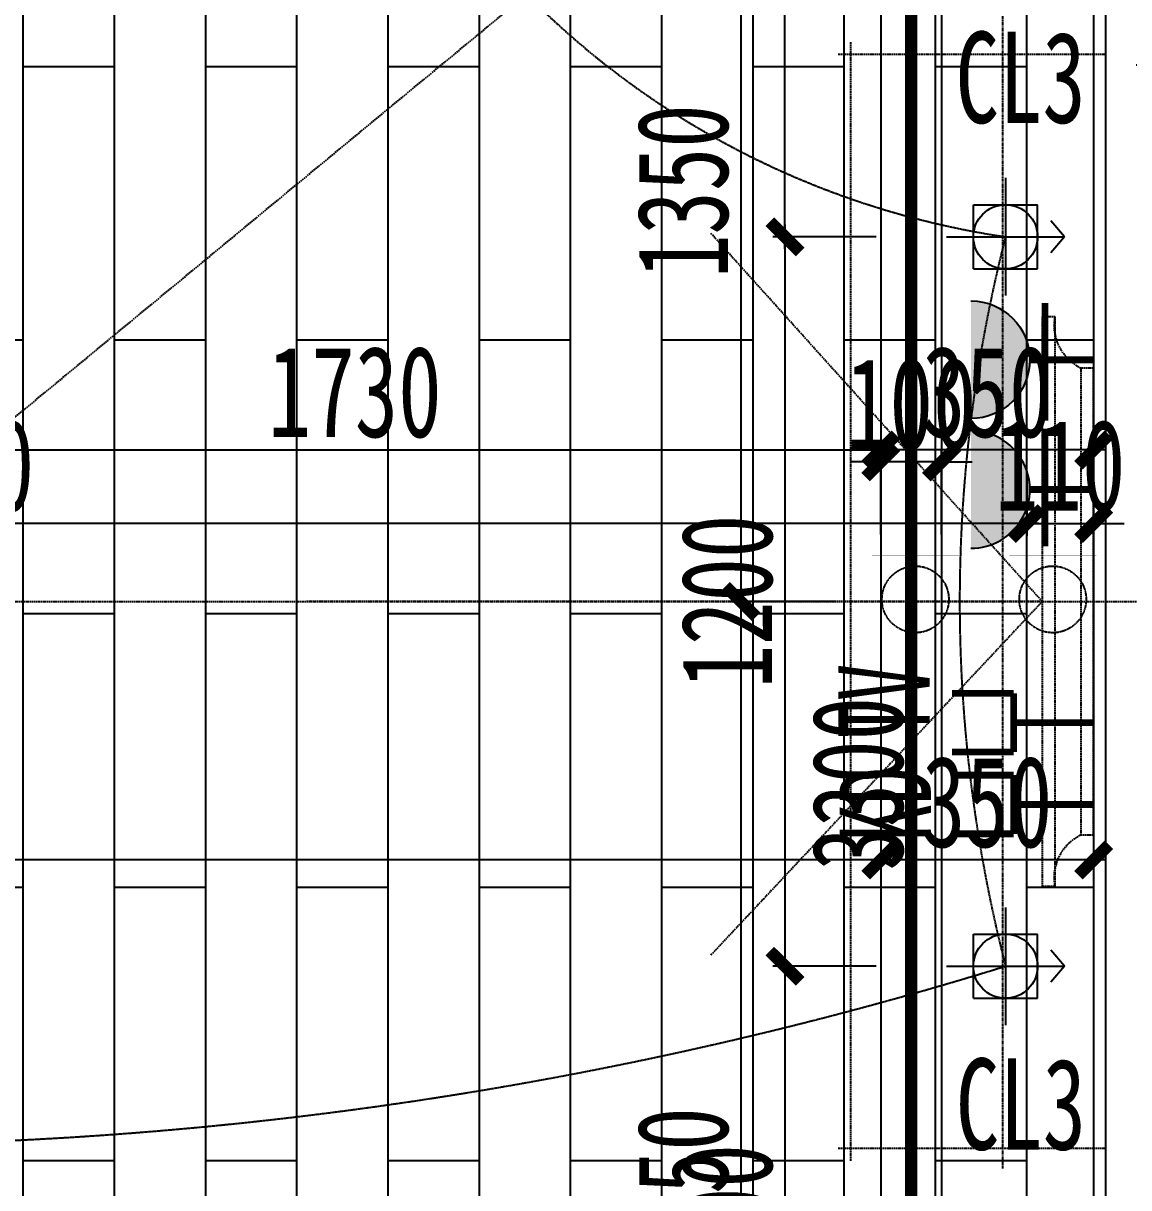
# Model space of a CAD drawing. Extents: x -255202 to 66368, y -6372500 to 603.
# Drawn here: x 60965 to 62783, y -3264102 to -3262186 of the extents above; entities that cross this region are included whole.
import ezdxf
from ezdxf.enums import TextEntityAlignment as Align

# ---------------------------------------------------------------- set-up
doc = ezdxf.new("R2010")
doc.units = 0
doc.header["$LTSCALE"] = 10
doc.header["$MEASUREMENT"] = 0
for name, pattern in [('$0$DASH', [0.35, 0.25, -0.1]), ('__DASH', [0.35, 0.25, -0.1]), ('_DASH', [0.6, 0.4, -0.2]), ('DASH', [0.35, 0.25, -0.1]), ('DOTE', [2.42, 2, -0.2, 0.02, -0.2]), ('HIDDEN', [0.375, 0.25, -0.125]), ('PHANTOM2', [31.75, 15.875, -3.175, 3.175, -3.175, 3.175, -3.175])]:
    doc.linetypes.add(name, pattern=pattern)
for name, color, linetype in [('A-WALL（砌体墙）', 7, 'Continuous'), ('A-墙体完成面', 15, 'Continuous'), ('D-地面材料', 250, 'Continuous'), ('DIM-地面材质放线', 149, 'Continuous'), ('DIM-插座定位', 146, 'Continuous'), ('DIM-灯具定位', 149, 'Continuous'), ('DIM_LEAD', 3, 'Continuous'), ('E-开关示意', 34, 'Continuous'), ('E-插座示意', 34, 'Continuous'), ('J-平面活动家具', 33, 'HIDDEN'), ('T-天花造型', 45, 'Continuous'), ('T-灯具、灯带', 13, 'Continuous'), ('墙体定位图', 7, 'Continuous'), ('天花布置图', 7, 'Continuous')]:
    doc.layers.add(name, color=color, linetype=linetype)
doc.styles.add('宋体', font='', dxfattribs={"width": 0.8})
doc.styles.add('样式222', font='', dxfattribs={"width": 0.7})
doc.styles.add('细黑体', font='', dxfattribs={"width": 0.7})
doc.styles.get('宋体').set_extended_font_data('STXihei')
doc.styles.get('样式222').set_extended_font_data('STXihei')
doc.styles.get('细黑体').set_extended_font_data('STXihei')
doc.dimstyles.new('DK-50', dxfattribs={"dimscale": 50, "dimtxt": 3, "dimasz": 1, "dimexe": 0.4, "dimexo": 0.4, "dimgap": 0.4, "dimtad": 1, "dimtoh": 1, "dimdec": 0, "dimrnd": 5, "dimdsep": 46, "dimtxsty": '样式222', "dimblk": 'ARCHTICK', "dimcen": 3, "dimdle": 0.4, "dimclrd": 149, "dimclre": 149, "dimclrt": 149, "dimadec": 0, "dimazin": 0, "dimtfac": 1, "dimtdec": 0, "dimtix": 1, "dimtmove": 2, "dimatfit": 3, "dimldrblk": 'ARCHTICK', "dimfxl": 3, "dimfxlon": 1, "dimtvp": 1, "dimtolj": 1, "dimtzin": 0, "dimarcsym": 0})

# ---------------------------------------------------------------- blocks, each defined once
blk = doc.blocks.new('_ArchTick')
at = {"color": 0, "linetype": 'ByBlock', "const_width": 0.4}
blk.add_lwpolyline([(-0.5, -0.5), (0.5, 0.5)], dxfattribs=at)
blk = doc.blocks.new('*D119')
at = {"layer": 'Defpoints', "color": 0, "transparency": 16777216}
for p in [(62745.1, -3261787), (62145, -3263137.2), (62745.1, -3263137.2)]:
    blk.add_point(p, dxfattribs=at)
at = {"layer": 'DIM-插座定位', "color": 149, "lineweight": -2, "transparency": 16777216}
for p, q in [((62145, -3261767), (62145, -3263157.2)), ((62295, -3261787), (62125, -3261787)), ((62295, -3263137.2), (62125, -3263137.2))]:
    blk.add_line(p, q, dxfattribs=at)
at = {"layer": 'DIM-插座定位', "color": 149, "lineweight": -2, "transparency": 16777216, "xscale": 50, "yscale": 50, "zscale": 50}
for p, rotation in [((62145, -3261787), 90), ((62145, -3263137.2), 270)]:
    blk.add_blockref('_ArchTick', p, dxfattribs=dict(at, rotation=rotation))
at = {"layer": 'DIM-插座定位', "color": 149, "transparency": 16777216, "insert": (62050, -3262462.1), "char_height": 150, "attachment_point": 5, "rotation": 90, "style": '样式222'}
blk.add_mtext('\\A1;1350', dxfattribs=at)
blk = doc.blocks.new('*D120')
at = {"layer": 'Defpoints', "color": 0, "transparency": 16777216}
for p in [(62745.1, -3263137.2), (62145, -3265087), (62745.1, -3265087)]:
    blk.add_point(p, dxfattribs=at)
at = {"layer": 'DIM-插座定位', "color": 149, "lineweight": -2, "transparency": 16777216}
for p, q in [((62145, -3263117.2), (62145, -3265107)), ((62295, -3263137.2), (62125, -3263137.2)), ((62295, -3265087), (62125, -3265087))]:
    blk.add_line(p, q, dxfattribs=at)
at = {"layer": 'DIM-插座定位', "color": 149, "lineweight": -2, "transparency": 16777216, "xscale": 50, "yscale": 50, "zscale": 50}
for p, rotation in [((62145, -3263137.2), 90), ((62145, -3265087), 270)]:
    blk.add_blockref('_ArchTick', p, dxfattribs=dict(at, rotation=rotation))
at = {"layer": 'DIM-插座定位', "color": 149, "transparency": 16777216, "insert": (62050, -3264112.1), "char_height": 150, "attachment_point": 5, "rotation": 90, "style": '样式222'}
blk.add_mtext('\\A1;1950', dxfattribs=at)
blk = doc.blocks.new('A$C4A53062E')
at = {"layer": 'T-灯具、灯带', "color": 8, "ltscale": 0.005}
for p, q in [((96.8, 193.6), (96.8, 0)), ((193.6, 96.8), (171.6, 123.2)), ((0, 96.8), (193.6, 96.8)), ((193.6, 96.8), (171.6, 70.4))]:
    blk.add_line(p, q, dxfattribs=at)
at = {"layer": 'T-灯具、灯带', "color": 13, "linetype": 'ByBlock'}
for p, q in [((44, 149.6), (149.6, 149.6)), ((44, 44), (44, 149.6)), ((149.6, 44), (149.6, 149.6)), ((44, 44), (149.6, 44))]:
    blk.add_line(p, q, dxfattribs=at)
at = {"layer": 'T-灯具、灯带', "color": 13}
blk.add_circle((96.8, 96.8), 52.8, dxfattribs=at)
blk = doc.blocks.new('*D206')
at = {"layer": 'Defpoints', "color": 0, "linetype": 'ByBlock', "transparency": 16777216}
for p in [(62375.1, -3262736.3), (62375.1, -3262887.9), (60645.1, -3263215.9)]:
    blk.add_point(p, dxfattribs=at)
at = {"layer": 'DIM-灯具定位', "color": 149, "linetype": 'ByBlock', "lineweight": -2, "transparency": 16777216}
for p, q in [((62375.1, -3262756.3), (62375.1, -3262907.9)), ((60645.1, -3263037.9), (60645.1, -3262867.9)), ((60625.1, -3262887.9), (62395.1, -3262887.9))]:
    blk.add_line(p, q, dxfattribs=at)
at = {"layer": 'DIM-灯具定位', "color": 149, "linetype": 'ByBlock', "lineweight": -2, "transparency": 16777216, "xscale": 50, "yscale": 50, "zscale": 50, "rotation": 180}
blk.add_blockref('_ArchTick', (60645.1, -3262887.9), dxfattribs=at)
at = {"layer": 'DIM-灯具定位', "color": 149, "linetype": 'ByBlock', "lineweight": -2, "transparency": 16777216, "xscale": 50, "yscale": 50, "zscale": 50}
blk.add_blockref('_ArchTick', (62375.1, -3262887.9), dxfattribs=at)
at = {"layer": 'DIM-灯具定位', "color": 149, "linetype": 'ByBlock', "transparency": 16777216, "insert": (61510.1, -3262792.9), "char_height": 150, "attachment_point": 5, "style": '样式222'}
blk.add_mtext('\\A1;1730', dxfattribs=at)
blk = doc.blocks.new('*D208')
at = {"layer": 'Defpoints', "color": 0, "linetype": 'ByBlock', "transparency": 16777216}
for p in [(62452.1, -3262537.2), (62217.5, -3263737.2), (62452.1, -3263737.2)]:
    blk.add_point(p, dxfattribs=at)
at = {"layer": 'DIM-灯具定位', "color": 149, "linetype": 'ByBlock', "lineweight": -2, "transparency": 16777216}
for p, q in [((62217.5, -3262517.2), (62217.5, -3263757.2)), ((62367.5, -3262537.2), (62197.5, -3262537.2)), ((62367.5, -3263737.2), (62197.5, -3263737.2))]:
    blk.add_line(p, q, dxfattribs=at)
at = {"layer": 'DIM-灯具定位', "color": 149, "linetype": 'ByBlock', "lineweight": -2, "transparency": 16777216, "xscale": 50, "yscale": 50, "zscale": 50}
for p, rotation in [((62217.5, -3262537.2), 90), ((62217.5, -3263737.2), 270)]:
    blk.add_blockref('_ArchTick', p, dxfattribs=dict(at, rotation=rotation))
at = {"layer": 'DIM-灯具定位', "color": 149, "linetype": 'ByBlock', "transparency": 16777216, "insert": (62122.5, -3263137.2), "char_height": 150, "attachment_point": 5, "rotation": 90, "style": '样式222'}
blk.add_mtext('\\A1;1200', dxfattribs=at)
blk = doc.blocks.new('*D209')
at = {"layer": 'Defpoints', "color": 0, "linetype": 'ByBlock', "transparency": 16777216}
for p in [(62452.1, -3263737.2), (62217.5, -3264537), (62395.5, -3264537)]:
    blk.add_point(p, dxfattribs=at)
at = {"layer": 'DIM-灯具定位', "color": 149, "linetype": 'ByBlock', "lineweight": -2, "transparency": 16777216}
for p, q in [((62217.5, -3263717.2), (62217.5, -3264557)), ((62367.5, -3263737.2), (62197.5, -3263737.2)), ((62367.5, -3264537), (62197.5, -3264537))]:
    blk.add_line(p, q, dxfattribs=at)
at = {"layer": 'DIM-灯具定位', "color": 149, "linetype": 'ByBlock', "lineweight": -2, "transparency": 16777216, "xscale": 50, "yscale": 50, "zscale": 50}
for p, rotation in [((62217.5, -3263737.2), 90), ((62217.5, -3264537), 270)]:
    blk.add_blockref('_ArchTick', p, dxfattribs=dict(at, rotation=rotation))
at = {"layer": 'DIM-灯具定位', "color": 149, "linetype": 'ByBlock', "transparency": 16777216, "insert": (62122.5, -3264137.1), "char_height": 150, "attachment_point": 5, "rotation": 90, "style": '样式222'}
blk.add_mtext('\\A1;800', dxfattribs=at)
blk = doc.blocks.new('*D210')
at = {"layer": 'Defpoints', "color": 0, "linetype": 'ByBlock', "transparency": 16777216}
for p in [(62217.5, -3261657.2), (62444.2, -3261657.2), (62452.1, -3262537.2)]:
    blk.add_point(p, dxfattribs=at)
at = {"layer": 'DIM-灯具定位', "color": 149, "linetype": 'ByBlock', "lineweight": -2, "transparency": 16777216}
for p, q in [((62217.5, -3262557.2), (62217.5, -3261637.2)), ((62367.5, -3261657.2), (62197.5, -3261657.2)), ((62367.5, -3262537.2), (62197.5, -3262537.2))]:
    blk.add_line(p, q, dxfattribs=at)
at = {"layer": 'DIM-灯具定位', "color": 149, "linetype": 'ByBlock', "lineweight": -2, "transparency": 16777216, "xscale": 50, "yscale": 50, "zscale": 50}
for p, rotation in [((62217.5, -3261657.2), 90), ((62217.5, -3262537.2), 270)]:
    blk.add_blockref('_ArchTick', p, dxfattribs=dict(at, rotation=rotation))
at = {"layer": 'DIM-灯具定位', "color": 149, "linetype": 'ByBlock', "transparency": 16777216, "insert": (62111.7, -3262062.1), "char_height": 150, "attachment_point": 5, "rotation": 90, "style": '样式222'}
blk.add_mtext('\\A1;880', dxfattribs=at)
blk = doc.blocks.new('A$C596E09A3')
at = {"layer": 'J-平面活动家具', "linetype": 'ByBlock'}
for p, q in [((545.1, 582), (0, 1187.9)), ((545.1, 1050.3), (545.1, 113.7)), ((566.2, 1050.3), (545.1, 1050.3)), ((566.2, 113.7), (566.2, 1050.3)), ((608.4, 965.8), (608.4, 198.1)), ((629.5, 965.8), (608.4, 965.8)), ((629.5, 198.1), (629.5, 965.8)), ((545.1, 582), (-664.7, 582)), ((545.1, 582), (0, 0)), ((608.4, 198.1), (629.5, 198.1)), ((545.1, 113.7), (566.2, 113.7))]:
    blk.add_line(p, q, dxfattribs=at)
at = {"layer": 'J-平面活动家具', "linetype": 'ByBlock', "extrusion": (2.78838e-16, 6.99902e-16, -1)}
blk.add_ellipse((644.4, 1036.6), major_axis=(79.4, 1.3), ratio=1, start_param=2.058033, end_param=3.331836, dxfattribs=at)
at = {"layer": 'J-平面活动家具', "linetype": 'ByBlock', "extrusion": (2.78497e-16, 7.00314e-16, -1)}
blk.add_ellipse((644.4, 127.3), major_axis=(-79.4, 0.9), ratio=1, start_param=-0.184278, end_param=1.089525, dxfattribs=at)
blk = doc.blocks.new('*D363')
at = {"layer": 'Defpoints', "color": 0, "transparency": 16777216}
for p in [(62375.1, -3262736.3), (62725.1, -3262736.3), (62375.1, -3262887.9)]:
    blk.add_point(p, dxfattribs=at)
at = {"layer": 'DIM-灯具定位', "color": 149, "lineweight": -2, "transparency": 16777216}
for p, q in [((62375.1, -3262756.3), (62375.1, -3262907.9)), ((62725.1, -3262756.3), (62725.1, -3262907.9)), ((62745.1, -3262887.9), (62355.1, -3262887.9))]:
    blk.add_line(p, q, dxfattribs=at)
at = {"layer": 'DIM-灯具定位', "color": 149, "lineweight": -2, "transparency": 16777216, "xscale": 50, "yscale": 50, "zscale": 50, "rotation": 180}
blk.add_blockref('_ArchTick', (62375.1, -3262887.9), dxfattribs=at)
at = {"layer": 'DIM-灯具定位', "color": 149, "lineweight": -2, "transparency": 16777216, "xscale": 50, "yscale": 50, "zscale": 50}
blk.add_blockref('_ArchTick', (62725.1, -3262887.9), dxfattribs=at)
at = {"layer": 'DIM-灯具定位', "color": 149, "transparency": 16777216, "insert": (62550.1, -3262792.9), "char_height": 150, "attachment_point": 5, "style": '样式222'}
blk.add_mtext('\\A1;350', dxfattribs=at)
blk = doc.blocks.new('*D525')
at = {"layer": 'Defpoints', "color": 0, "transparency": 16777216}
for p in [(58565.1, -3262911), (62615.1, -3262911), (58565.1, -3263009)]:
    blk.add_point(p, dxfattribs=at)
at = {"layer": 'DIM-地面材质放线', "color": 149, "lineweight": -2, "transparency": 16777216}
for p, q in [((58565.1, -3262931), (58565.1, -3263029)), ((62615.1, -3262931), (62615.1, -3263029)), ((62635.1, -3263009), (58545.1, -3263009))]:
    blk.add_line(p, q, dxfattribs=at)
at = {"layer": 'DIM-地面材质放线', "color": 149, "lineweight": -2, "transparency": 16777216, "xscale": 50, "yscale": 50, "zscale": 50, "rotation": 180}
blk.add_blockref('_ArchTick', (58565.1, -3263009), dxfattribs=at)
at = {"layer": 'DIM-地面材质放线', "color": 149, "lineweight": -2, "transparency": 16777216, "xscale": 50, "yscale": 50, "zscale": 50}
blk.add_blockref('_ArchTick', (62615.1, -3263009), dxfattribs=at)
at = {"layer": 'DIM-地面材质放线', "color": 149, "transparency": 16777216, "insert": (60590.1, -3262914), "char_height": 150, "attachment_point": 5, "style": '样式222'}
blk.add_mtext('\\A1;150*27=4050', dxfattribs=at)
blk = doc.blocks.new('*D526')
at = {"layer": 'Defpoints', "color": 0, "transparency": 16777216}
for p in [(62725.1, -3262874), (62615.1, -3262911), (62725.1, -3263009)]:
    blk.add_point(p, dxfattribs=at)
at = {"layer": 'DIM-地面材质放线', "color": 149, "lineweight": -2, "transparency": 16777216}
for p, q in [((62725.1, -3262894), (62725.1, -3263029)), ((62615.1, -3262931), (62615.1, -3263029)), ((62615.1, -3263009), (62565.1, -3263009)), ((62615.1, -3263009), (62725.1, -3263009)), ((62725.1, -3263009), (62775.1, -3263009))]:
    blk.add_line(p, q, dxfattribs=at)
at = {"layer": 'DIM-地面材质放线', "color": 149, "lineweight": -2, "transparency": 16777216, "xscale": 50, "yscale": 50, "zscale": 50}
blk.add_blockref('_ArchTick', (62615.1, -3263009), dxfattribs=at)
at = {"layer": 'DIM-地面材质放线', "color": 149, "lineweight": -2, "transparency": 16777216, "xscale": 50, "yscale": 50, "zscale": 50, "rotation": 180}
blk.add_blockref('_ArchTick', (62725.1, -3263009), dxfattribs=at)
at = {"layer": 'DIM-地面材质放线', "color": 149, "transparency": 16777216, "insert": (62670.1, -3262914), "char_height": 150, "attachment_point": 5, "style": '样式222'}
blk.add_mtext('\\A1;110', dxfattribs=at)
blk = doc.blocks.new('A$C3EFB27CA')
at = {"layer": 'E-插座示意'}
blk.add_hatch(color=256, dxfattribs=at).paths.add_polyline_path([(1.41, 0), (87.41, 0, 1)])
at = {"layer": 'E-插座示意', "const_width": 5}
for points in [[(44.41, 90.28), (44.41, 43)], [(0, 54.09), (86, 54.09)]]:
    blk.add_lwpolyline(points, dxfattribs=at)
at = {"layer": 'E-插座示意'}
blk.add_arc((44.41, 0), 43, 0, 180, dxfattribs=at)
blk = doc.blocks.new('A$C74255D8A')
at = {"color": 0, "const_width": 5}
for points in [[(7.04, 59.09), (7.04, 104.16)], [(50.04, 59.09), (50.04, 104.16)], [(7.04, 59.09), (50.04, 59.09)], [(28.54, 59.09), (28.54, 0)]]:
    blk.add_lwpolyline(points, dxfattribs=at)
at = {"color": 0, "style": '宋体'}
blk.add_attdef('1', (1.07, 119.28), '', height=75, dxfattribs=at)
blk = doc.blocks.new('*D676')
at = {"layer": 'Defpoints', "color": 0, "transparency": 16777216}
for p in [(62844.8, -3261987), (62944.8, -3261987), (62844.8, -3262255)]:
    blk.add_point(p, dxfattribs=at)
at = {"layer": '墙体定位图', "color": 149, "lineweight": -2, "transparency": 16777216}
for p, q in [((62844.8, -3262105), (62844.8, -3262275)), ((62944.8, -3262105), (62944.8, -3262275)), ((62844.8, -3262255), (62794.8, -3262255)), ((62944.8, -3262255), (62844.8, -3262255)), ((62944.8, -3262255), (62994.8, -3262255))]:
    blk.add_line(p, q, dxfattribs=at)
at = {"layer": '墙体定位图', "color": 149, "lineweight": -2, "transparency": 16777216, "xscale": 50, "yscale": 50, "zscale": 50}
blk.add_blockref('_ArchTick', (62844.8, -3262255), dxfattribs=at)
at = {"layer": '墙体定位图', "color": 149, "lineweight": -2, "transparency": 16777216, "xscale": 50, "yscale": 50, "zscale": 50, "rotation": 180}
blk.add_blockref('_ArchTick', (62944.8, -3262255), dxfattribs=at)
at = {"layer": '墙体定位图', "color": 149, "transparency": 16777216, "insert": (62894.8, -3262160), "char_height": 150, "attachment_point": 5, "style": '样式222'}
blk.add_mtext('\\A1;100', dxfattribs=at)
blk = doc.blocks.new('*D685')
at = {"layer": 'Defpoints', "color": 0, "transparency": 16777216}
for p in [(59145.1, 0), (59145.1, 0), (62145.1, -3265087)]:
    blk.add_point(p, dxfattribs=at)
at = {"layer": '墙体定位图', "color": 149, "lineweight": -2, "transparency": 16777216}
for p, q in [((59145.1, 0), (59145.1, 20)), ((62145.1, -150), (62145.1, 20)), ((62165.1, 0), (59125.1, 0))]:
    blk.add_line(p, q, dxfattribs=at)
at = {"layer": '墙体定位图', "color": 149, "lineweight": -2, "transparency": 16777216, "xscale": 50, "yscale": 50, "zscale": 50, "rotation": 180}
blk.add_blockref('_ArchTick', (59145.1, 0), dxfattribs=at)
at = {"layer": '墙体定位图', "color": 149, "lineweight": -2, "transparency": 16777216, "xscale": 50, "yscale": 50, "zscale": 50}
blk.add_blockref('_ArchTick', (62145.1, 0), dxfattribs=at)
at = {"layer": '墙体定位图', "color": 149, "transparency": 16777216, "insert": (60645.1, 95), "char_height": 150, "attachment_point": 5, "style": '样式222'}
blk.add_mtext('\\A1;3000', dxfattribs=at)
blk = doc.blocks.new('*D693')
at = {"layer": 'Defpoints', "color": 0, "transparency": 16777216}
for p in [(62745.1, -3261787), (62432.7, -3265087), (62515.2, -3265087)]:
    blk.add_point(p, dxfattribs=at)
at = {"layer": '墙体定位图', "color": 149, "lineweight": -2, "transparency": 16777216}
for p, q in [((62432.7, -3261767), (62432.7, -3265107)), ((62582.7, -3261787), (62412.7, -3261787)), ((62495.2, -3265087), (62412.7, -3265087))]:
    blk.add_line(p, q, dxfattribs=at)
at = {"layer": '墙体定位图', "color": 149, "lineweight": -2, "transparency": 16777216, "xscale": 50, "yscale": 50, "zscale": 50}
for p, rotation in [((62432.7, -3261787), 90), ((62432.7, -3265087), 270)]:
    blk.add_blockref('_ArchTick', p, dxfattribs=dict(at, rotation=rotation))
at = {"layer": '墙体定位图', "color": 149, "transparency": 16777216, "insert": (62337.7, -3263437), "char_height": 150, "attachment_point": 5, "rotation": 90, "style": '样式222'}
blk.add_mtext('\\A1;3300', dxfattribs=at)
blk = doc.blocks.new('*D892')
at = {"layer": 'Defpoints', "color": 0, "transparency": 16777216}
for p in [(62375.1, -3263451.1), (62725.1, -3263451.1), (62375.1, -3263562.4)]:
    blk.add_point(p, dxfattribs=at)
at = {"layer": '天花布置图', "color": 149, "lineweight": -2, "transparency": 16777216}
for p, q in [((62375.1, -3263471.1), (62375.1, -3263582.4)), ((62725.1, -3263471.1), (62725.1, -3263582.4)), ((62745.1, -3263562.4), (62355.1, -3263562.4))]:
    blk.add_line(p, q, dxfattribs=at)
at = {"layer": '天花布置图', "color": 149, "lineweight": -2, "transparency": 16777216, "xscale": 50, "yscale": 50, "zscale": 50, "rotation": 180}
blk.add_blockref('_ArchTick', (62375.1, -3263562.4), dxfattribs=at)
at = {"layer": '天花布置图', "color": 149, "lineweight": -2, "transparency": 16777216, "xscale": 50, "yscale": 50, "zscale": 50}
blk.add_blockref('_ArchTick', (62725.1, -3263562.4), dxfattribs=at)
at = {"layer": '天花布置图', "color": 149, "transparency": 16777216, "insert": (62550.1, -3263467.4), "char_height": 150, "attachment_point": 5, "style": '样式222'}
blk.add_mtext('\\A1;350', dxfattribs=at)
blk = doc.blocks.new('*D893')
at = {"layer": 'Defpoints', "color": 0, "transparency": 16777216}
for p in [(62375.1, -3263451.1), (58915.1, -3263562.4), (58915.1, -3263562.4)]:
    blk.add_point(p, dxfattribs=at)
at = {"layer": '天花布置图', "color": 149, "lineweight": -2, "transparency": 16777216}
for p, q in [((62375.1, -3263471.1), (62375.1, -3263582.4)), ((58915.1, -3263562.4), (58915.1, -3263542.4)), ((62395.1, -3263562.4), (58895.1, -3263562.4))]:
    blk.add_line(p, q, dxfattribs=at)
at = {"layer": '天花布置图', "color": 149, "lineweight": -2, "transparency": 16777216, "xscale": 50, "yscale": 50, "zscale": 50, "rotation": 180}
blk.add_blockref('_ArchTick', (58915.1, -3263562.4), dxfattribs=at)
at = {"layer": '天花布置图', "color": 149, "lineweight": -2, "transparency": 16777216, "xscale": 50, "yscale": 50, "zscale": 50}
blk.add_blockref('_ArchTick', (62375.1, -3263562.4), dxfattribs=at)
at = {"layer": '天花布置图', "color": 149, "transparency": 16777216, "insert": (60645.1, -3263467.4), "char_height": 150, "attachment_point": 5, "style": '样式222'}
blk.add_mtext('\\A1;3460', dxfattribs=at)
blk = doc.blocks.new('*D902')
at = {"layer": 'Defpoints', "color": 0, "transparency": 16777216}
for p in [(62875.1, -3263449.7), (62875.1, -3263449.7), (62975.1, -3263449.7)]:
    blk.add_point(p, dxfattribs=at)
at = {"layer": '天花布置图', "color": 149, "lineweight": -2, "transparency": 16777216}
for p, q in [((62975.1, -3263449.7), (62975.1, -3263429.7)), ((62875.1, -3263449.7), (62825.1, -3263449.7)), ((62875.1, -3263449.7), (62875.1, -3263469.7)), ((62975.1, -3263449.7), (62875.1, -3263449.7)), ((62975.1, -3263449.7), (63025.1, -3263449.7))]:
    blk.add_line(p, q, dxfattribs=at)
at = {"layer": '天花布置图', "color": 149, "lineweight": -2, "transparency": 16777216, "xscale": 50, "yscale": 50, "zscale": 50}
blk.add_blockref('_ArchTick', (62875.1, -3263449.7), dxfattribs=at)
at = {"layer": '天花布置图', "color": 149, "lineweight": -2, "transparency": 16777216, "xscale": 50, "yscale": 50, "zscale": 50, "rotation": 180}
blk.add_blockref('_ArchTick', (62975.1, -3263449.7), dxfattribs=at)
at = {"layer": '天花布置图', "color": 149, "transparency": 16777216, "insert": (62925.1, -3263354.7), "char_height": 150, "attachment_point": 5, "style": '样式222'}
blk.add_mtext('\\A1;100', dxfattribs=at)
blk = doc.blocks.new('*D986')
at = {"layer": 'Defpoints', "color": 0, "transparency": 16777216}
for p in [(62375.1, -3262907.5), (62375.1, -3263047.2), (62475.1, -3263047.2)]:
    blk.add_point(p, dxfattribs=at)
at = {"layer": '天花布置图', "color": 149, "lineweight": -2, "transparency": 16777216}
for p, q in [((62375.1, -3263027.2), (62375.1, -3262887.5)), ((62475.1, -3263027.2), (62475.1, -3262887.5)), ((62375.1, -3262907.5), (62325.1, -3262907.5)), ((62475.1, -3262907.5), (62375.1, -3262907.5)), ((62475.1, -3262907.5), (62525.1, -3262907.5))]:
    blk.add_line(p, q, dxfattribs=at)
at = {"layer": '天花布置图', "color": 149, "lineweight": -2, "transparency": 16777216, "xscale": 50, "yscale": 50, "zscale": 50}
blk.add_blockref('_ArchTick', (62375.1, -3262907.5), dxfattribs=at)
at = {"layer": '天花布置图', "color": 149, "lineweight": -2, "transparency": 16777216, "xscale": 50, "yscale": 50, "zscale": 50, "rotation": 180}
blk.add_blockref('_ArchTick', (62475.1, -3262907.5), dxfattribs=at)
at = {"layer": '天花布置图', "color": 149, "transparency": 16777216, "insert": (62425.1, -3262812.5), "char_height": 150, "attachment_point": 5, "style": '样式222'}
blk.add_mtext('\\A1;100', dxfattribs=at)

msp = doc.modelspace()

# ---------------------------------------------------------------- linework, layer by layer
at = {"layer": 'A-WALL（砌体墙）'}
msp.add_line((62745.1, -3265087), (62745.1, -3261787), dxfattribs=at)
at = {"layer": 'A-墙体完成面'}
msp.add_line((62725.1, -3261787), (62725.1, -3265067), dxfattribs=at)
at = {"layer": 'D-地面材料'}
for p, q in [((60965.1, -3262256.9), (60965.1, -3261356.9)), ((61115.1, -3262256.9), (61115.1, -3261356.9)), ((61265.1, -3262256.9), (61265.1, -3261356.9)), ((61415.1, -3262256.9), (61415.1, -3261356.9)), ((61565.1, -3262256.9), (61565.1, -3261356.9)), ((61715.1, -3262256.9), (61715.1, -3261356.9)), ((61865.1, -3262256.9), (61865.1, -3261356.9)), ((62015.1, -3262256.9), (62015.1, -3261356.9)), ((62165.1, -3262256.9), (62165.1, -3261356.9)), ((62315.1, -3262256.9), (62315.1, -3261356.9)), ((62465.1, -3262256.9), (62465.1, -3261356.9)), ((62615.1, -3262256.9), (62615.1, -3261356.9)), ((60965.1, -3262706.9), (60965.1, -3261806.9)), ((61115.1, -3262706.9), (61115.1, -3261806.9)), ((61265.1, -3262706.9), (61265.1, -3261806.9)), ((61415.1, -3262706.9), (61415.1, -3261806.9)), ((61565.1, -3262706.9), (61565.1, -3261806.9)), ((61715.1, -3262706.9), (61715.1, -3261806.9)), ((61865.1, -3262706.9), (61865.1, -3261806.9)), ((62015.1, -3262706.9), (62015.1, -3261806.9)), ((62165.1, -3262706.9), (62165.1, -3261806.9)), ((62315.1, -3262706.9), (62315.1, -3261806.9)), ((62465.1, -3262706.9), (62465.1, -3261806.9)), ((62615.1, -3262706.9), (62615.1, -3261806.9)), ((60965.1, -3263156.9), (60965.1, -3262256.9)), ((60965.1, -3262256.9), (61115.1, -3262256.9)), ((60965.1, -3262256.9), (61115.1, -3262256.9)), ((61115.1, -3263156.9), (61115.1, -3262256.9)), ((61265.1, -3263156.9), (61265.1, -3262256.9)), ((61265.1, -3262256.9), (61415.1, -3262256.9)), ((61265.1, -3262256.9), (61415.1, -3262256.9)), ((61415.1, -3263156.9), (61415.1, -3262256.9)), ((61565.1, -3263156.9), (61565.1, -3262256.9)), ((61565.1, -3262256.9), (61715.1, -3262256.9)), ((61565.1, -3262256.9), (61715.1, -3262256.9)), ((61715.1, -3263156.9), (61715.1, -3262256.9)), ((61865.1, -3263156.9), (61865.1, -3262256.9)), ((61865.1, -3262256.9), (62015.1, -3262256.9)), ((61865.1, -3262256.9), (62015.1, -3262256.9)), ((62015.1, -3263156.9), (62015.1, -3262256.9)), ((62165.1, -3263156.9), (62165.1, -3262256.9)), ((62165.1, -3262256.9), (62315.1, -3262256.9)), ((62165.1, -3262256.9), (62315.1, -3262256.9)), ((62315.1, -3263156.9), (62315.1, -3262256.9)), ((62465.1, -3263156.9), (62465.1, -3262256.9)), ((62465.1, -3262256.9), (62615.1, -3262256.9)), ((62465.1, -3262256.9), (62615.1, -3262256.9)), ((62615.1, -3263156.9), (62615.1, -3262256.9)), ((60815.1, -3262706.9), (60965.1, -3262706.9)), ((60815.1, -3262706.9), (60965.1, -3262706.9)), ((60965.1, -3263606.9), (60965.1, -3262706.9)), ((61115.1, -3263606.9), (61115.1, -3262706.9)), ((61115.1, -3262706.9), (61265.1, -3262706.9)), ((61115.1, -3262706.9), (61265.1, -3262706.9)), ((61265.1, -3263606.9), (61265.1, -3262706.9)), ((61415.1, -3263606.9), (61415.1, -3262706.9)), ((61415.1, -3262706.9), (61565.1, -3262706.9)), ((61415.1, -3262706.9), (61565.1, -3262706.9)), ((61565.1, -3263606.9), (61565.1, -3262706.9)), ((61715.1, -3263606.9), (61715.1, -3262706.9)), ((61715.1, -3262706.9), (61865.1, -3262706.9)), ((61715.1, -3262706.9), (61865.1, -3262706.9)), ((61865.1, -3263606.9), (61865.1, -3262706.9)), ((62015.1, -3263606.9), (62015.1, -3262706.9)), ((62015.1, -3262706.9), (62165.1, -3262706.9)), ((62015.1, -3262706.9), (62165.1, -3262706.9)), ((62165.1, -3263606.9), (62165.1, -3262706.9)), ((62315.1, -3263606.9), (62315.1, -3262706.9)), ((62315.1, -3262706.9), (62465.1, -3262706.9)), ((62315.1, -3262706.9), (62465.1, -3262706.9)), ((62465.1, -3263606.9), (62465.1, -3262706.9)), ((62615.1, -3263606.9), (62615.1, -3262706.9)), ((62615.1, -3262706.9), (62725.1, -3262706.9)), ((62615.1, -3262706.9), (62725.1, -3262706.9)), ((60965.1, -3263156.9), (61115.1, -3263156.9)), ((60965.1, -3264056.9), (60965.1, -3263156.9)), ((60965.1, -3263156.9), (61115.1, -3263156.9)), ((61115.1, -3264056.9), (61115.1, -3263156.9)), ((61265.1, -3263156.9), (61415.1, -3263156.9)), ((61265.1, -3264056.9), (61265.1, -3263156.9)), ((61265.1, -3263156.9), (61415.1, -3263156.9)), ((61415.1, -3264056.9), (61415.1, -3263156.9)), ((61565.1, -3263156.9), (61715.1, -3263156.9)), ((61565.1, -3264056.9), (61565.1, -3263156.9)), ((61565.1, -3263156.9), (61715.1, -3263156.9)), ((61715.1, -3264056.9), (61715.1, -3263156.9)), ((61865.1, -3263156.9), (62015.1, -3263156.9)), ((61865.1, -3264056.9), (61865.1, -3263156.9)), ((61865.1, -3263156.9), (62015.1, -3263156.9)), ((62015.1, -3264056.9), (62015.1, -3263156.9)), ((62165.1, -3263156.9), (62315.1, -3263156.9)), ((62165.1, -3264056.9), (62165.1, -3263156.9)), ((62165.1, -3263156.9), (62315.1, -3263156.9)), ((62315.1, -3264056.9), (62315.1, -3263156.9)), ((62465.1, -3263156.9), (62615.1, -3263156.9)), ((62465.1, -3264056.9), (62465.1, -3263156.9)), ((62465.1, -3263156.9), (62615.1, -3263156.9)), ((62615.1, -3264056.9), (62615.1, -3263156.9)), ((60815.1, -3263606.9), (60965.1, -3263606.9)), ((60815.1, -3263606.9), (60965.1, -3263606.9)), ((60965.1, -3264506.9), (60965.1, -3263606.9)), ((61115.1, -3263606.9), (61265.1, -3263606.9)), ((61115.1, -3264506.9), (61115.1, -3263606.9)), ((61115.1, -3263606.9), (61265.1, -3263606.9)), ((61265.1, -3264506.9), (61265.1, -3263606.9)), ((61415.1, -3263606.9), (61565.1, -3263606.9)), ((61415.1, -3264506.9), (61415.1, -3263606.9)), ((61415.1, -3263606.9), (61565.1, -3263606.9)), ((61565.1, -3264506.9), (61565.1, -3263606.9)), ((61715.1, -3263606.9), (61865.1, -3263606.9)), ((61715.1, -3264506.9), (61715.1, -3263606.9)), ((61715.1, -3263606.9), (61865.1, -3263606.9)), ((61865.1, -3264506.9), (61865.1, -3263606.9)), ((62015.1, -3263606.9), (62165.1, -3263606.9)), ((62015.1, -3264506.9), (62015.1, -3263606.9)), ((62015.1, -3263606.9), (62165.1, -3263606.9)), ((62165.1, -3264506.9), (62165.1, -3263606.9)), ((62315.1, -3263606.9), (62465.1, -3263606.9)), ((62315.1, -3264506.9), (62315.1, -3263606.9)), ((62315.1, -3263606.9), (62465.1, -3263606.9)), ((62465.1, -3264506.9), (62465.1, -3263606.9)), ((62615.1, -3263606.9), (62725.1, -3263606.9)), ((62615.1, -3264506.9), (62615.1, -3263606.9)), ((62615.1, -3263606.9), (62725.1, -3263606.9)), ((60965.1, -3264956.9), (60965.1, -3264056.9)), ((60965.1, -3264056.9), (61115.1, -3264056.9)), ((60965.1, -3264056.9), (61115.1, -3264056.9)), ((61115.1, -3264956.9), (61115.1, -3264056.9)), ((61265.1, -3264956.9), (61265.1, -3264056.9)), ((61265.1, -3264056.9), (61415.1, -3264056.9)), ((61265.1, -3264056.9), (61415.1, -3264056.9)), ((61415.1, -3264956.9), (61415.1, -3264056.9)), ((61565.1, -3264956.9), (61565.1, -3264056.9)), ((61565.1, -3264056.9), (61715.1, -3264056.9)), ((61565.1, -3264056.9), (61715.1, -3264056.9)), ((61715.1, -3264956.9), (61715.1, -3264056.9)), ((61865.1, -3264956.9), (61865.1, -3264056.9)), ((61865.1, -3264056.9), (62015.1, -3264056.9)), ((61865.1, -3264056.9), (62015.1, -3264056.9)), ((62015.1, -3264956.9), (62015.1, -3264056.9)), ((62165.1, -3264956.9), (62165.1, -3264056.9)), ((62165.1, -3264056.9), (62315.1, -3264056.9)), ((62165.1, -3264056.9), (62315.1, -3264056.9)), ((62315.1, -3264956.9), (62315.1, -3264056.9)), ((62465.1, -3264956.9), (62465.1, -3264056.9)), ((62465.1, -3264056.9), (62615.1, -3264056.9)), ((62465.1, -3264056.9), (62615.1, -3264056.9)), ((62615.1, -3264956.9), (62615.1, -3264056.9))]:
    msp.add_line(p, q, dxfattribs=at)
at = {"layer": 'DIM-灯具定位', "color": 250, "linetype": 'PHANTOM2', "ltscale": 0.03}
msp.add_line((62575.1, -3262174.4), (62575.1, -3264070.6), dxfattribs=at)
at = {"layer": 'DIM_LEAD', "color": 250, "linetype": '$0$DASH'}
msp.add_line((58915.1, -3264517), (62375.1, -3261657.2), dxfattribs=at)
at = {"layer": 'E-开关示意', "linetype": '__DASH', "ltscale": 0.5}
for centre, radius, start, end in [((62740.9, -3262683.6), 2144.4, 130.4307, 192.2111), ((62787.3, -3261151.2), 1401.4, 177.063, 261.4954), ((64927.6, -3263137.2), 2422.9, 165.6625, 194.3375), ((60635.1, -3257452), 6579.2, 252.80475, 287.19525)]:
    msp.add_arc(centre, radius, start, end, dxfattribs=at)
at = {"layer": 'E-插座示意', "color": 34, "const_width": 0.313}
for points in [[(62503.6, -3263061.6), (62360.6, -3263061.6), (62360.6, -3263202.2), (62503.6, -3263202.2)], [(62729.4, -3263061.6), (62586.5, -3263061.6), (62586.5, -3263202.2), (62729.4, -3263202.2)]]:
    msp.add_lwpolyline(points, close=True, dxfattribs=at)
at = {"layer": 'E-插座示意', "color": 34, "linetype": '_DASH', "ltscale": 0.2}
for centre in [(62431.9, -3263133.7), (62657.8, -3263133.7)]:
    msp.add_circle(centre, 54.9, dxfattribs=at)
at = {"layer": 'J-平面活动家具', "linetype": 'DASH'}
for p, q in [((62325.1, -3262217.2), (62325.1, -3264057.2)), ((62725.1, -3262217.2), (62725.1, -3264057.2)), ((62725.1, -3262217.2), (62725.1, -3264057.2)), ((62745.1, -3262237.2), (62305.1, -3262237.2)), ((62745.1, -3264037.2), (62305.1, -3264037.2))]:
    msp.add_line(p, q, dxfattribs=at)
at = {"layer": 'J-平面活动家具', "color": 250, "linetype": 'DASH'}
msp.add_line((58627.2, -3263137.2), (62809.8, -3263137.2), dxfattribs=at)
at = {"layer": 'T-天花造型'}
for points in [[(62475.1, -3264617), (58815.1, -3264617), (58815.1, -3261557.2), (62475.1, -3261557.2)], [(62375.1, -3264517), (58915.1, -3264517), (58915.1, -3261657.2), (62375.1, -3261657.2)]]:
    msp.add_lwpolyline(points, close=True, dxfattribs=at)
at = {"layer": 'T-灯具、灯带', "linetype": 'DOTE', "ltscale": 0.3, "const_width": 20}
msp.add_lwpolyline([(62425.1, -3264567), (58865.1, -3264567), (58865.1, -3261607.2), (62425.1, -3261607.2)], close=True, dxfattribs=at)

# ---------------------------------------------------------------- block references
at = {"layer": 'E-插座示意', "linetype": 'ByBlock', "lineweight": -2, "yscale": 2.25, "zscale": 2.25, "rotation": 269.9999999999961}
for p, xscale in [((62523.4, -3262839.4), -2.25), ((62523.4, -3262852.9), 2.25)]:
    msp.add_blockref('A$C3EFB27CA', p, dxfattribs=dict(at, xscale=xscale))
at = {"layer": 'E-插座示意', "linetype": 'ByBlock', "lineweight": -2}
ref = msp.add_blockref('A$C74255D8A', (62726.5, -3263272.3), dxfattribs=dict(at, xscale=-2.25, yscale=2.25, zscale=2.25, rotation=89.99999999999616))
ref.add_attrib('1', 'TV', dxfattribs={"layer": '0', "color": 0, "height": 150, "rotation": 270, "style": '宋体', "text_generation_flag": 6, "width": 0.6}).set_placement((62380.2, -3263300.9), align=Align.MIDDLE)
ref = msp.add_blockref('A$C74255D8A', (62726.5, -3263406.9), dxfattribs=dict(at, xscale=-2.25, yscale=2.25, zscale=2.25, rotation=89.99999999999616))
ref.add_attrib('1', 'KD', dxfattribs={"layer": '0', "color": 0, "height": 150, "rotation": 270, "style": '宋体', "text_generation_flag": 6, "width": 0.6}).set_placement((62382.4, -3263471.1), align=Align.MIDDLE)
at = {"layer": 'J-平面活动家具', "linetype": 'DASH', "extrusion": (0, 0, -1), "xscale": -1, "zscale": -1}
msp.add_blockref('A$C596E09A3', (-62095.5, -3263719.1), dxfattribs=at)
at = {"layer": 'T-灯具、灯带', "extrusion": (0, 0, -1), "xscale": -1, "zscale": -1}
for p in [(-62483.3, -3262634), (-62483.3, -3263834)]:
    msp.add_blockref('A$C4A53062E', p, dxfattribs=at)

# ---------------------------------------------------------------- texts
at = {"layer": 'T-灯具、灯带', "linetype": 'DOTE', "ltscale": 0.3, "style": '细黑体', "width": 0.7}
for p in [(62497.9, -3262349.9), (62498.4, -3264039)]:
    msp.add_text('CL3', height=150, dxfattribs=at).set_placement(p)

# ---------------------------------------------------------------- dimensions: what is measured, and where the dimension line sits
at = {"layer": 'DIM-地面材质放线'}
dim = msp.add_aligned_dim(p1=(62615.1, -3262911), p2=(58565.1, -3262911), distance=98, text='150*27=<>', dimstyle='DK-50', dxfattribs=at)
dim.commit()
dim.dimension.update_dxf_attribs({"geometry": '*D525', "text_midpoint": (60590.1, -3262914)})
dim = msp.add_linear_dim(base=(62725.1, -3263009), p1=(62615.1, -3262911), p2=(62725.1, -3262874), angle=0, dimstyle='DK-50', dxfattribs=at)
dim.commit()
dim.dimension.update_dxf_attribs({"geometry": '*D526', "text_midpoint": (62670.1, -3262914)})
at = {"layer": 'DIM-插座定位'}
for base, p1, p2, picture, middle in [((62145, -3263137.2), (62745.1, -3261787), (62745.1, -3263137.2), '*D119', (62050, -3262462.1)), ((62145, -3265087), (62745.1, -3263137.2), (62745.1, -3265087), '*D120', (62050, -3264112.1))]:
    dim = msp.add_linear_dim(base=base, p1=p1, p2=p2, angle=90, dimstyle='DK-50', dxfattribs=at)
    dim.commit()
    dim.dimension.update_dxf_attribs({"geometry": picture, "text_midpoint": middle})
at = {"layer": 'DIM-灯具定位', "linetype": 'ByBlock'}
dim = msp.add_linear_dim(base=(62217.5, -3261657.2), p1=(62452.1, -3262537.2), p2=(62444.2, -3261657.2), angle=90, dimstyle='DK-50', dxfattribs=at)
dim.commit()
dim.dimension.update_dxf_attribs({"geometry": '*D210', "text_midpoint": (62111.7, -3262062.1), "dimtype": 160})
dim = msp.add_aligned_dim(p1=(62452.1, -3262537.2), p2=(62452.1, -3263737.2), distance=-234.7, dimstyle='DK-50', dxfattribs=at)
dim.commit()
dim.dimension.update_dxf_attribs({"geometry": '*D208', "text_midpoint": (62122.5, -3263137.2)})
for base, p1, p2, angle, picture, middle in [((62375.1, -3262887.9), (60645.1, -3263215.9), (62375.1, -3262736.3), 180, '*D206', (61510.1, -3262792.9)), ((62217.5, -3264537), (62452.1, -3263737.2), (62395.5, -3264537), 90, '*D209', (62122.5, -3264137.1))]:
    dim = msp.add_linear_dim(base=base, p1=p1, p2=p2, angle=angle, dimstyle='DK-50', dxfattribs=at)
    dim.commit()
    dim.dimension.update_dxf_attribs({"geometry": picture, "text_midpoint": middle})
at = {"layer": 'DIM-灯具定位'}
dim = msp.add_linear_dim(base=(62375.1, -3262887.9), p1=(62725.1, -3262736.3), p2=(62375.1, -3262736.3), angle=180, dimstyle='DK-50', dxfattribs=at)
dim.commit()
dim.dimension.update_dxf_attribs({"geometry": '*D363', "text_midpoint": (62550.1, -3262792.9)})
at = {"layer": '墙体定位图', "color": 1}
for base, p1, p2, angle, picture, middle in [((59145.1, 0), (62145.1, -3265087), (59145.1, 0), 180, '*D685', (60645.1, 95)), ((62432.7, -3265087), (62745.1, -3261787), (62515.2, -3265087), 90, '*D693', (62337.7, -3263437)), ((62844.8, -3262255), (62944.8, -3261987), (62844.8, -3261987), 180, '*D676', (62894.8, -3262160))]:
    dim = msp.add_linear_dim(base=base, p1=p1, p2=p2, angle=angle, dimstyle='DK-50', dxfattribs=at)
    dim.commit()
    dim.dimension.update_dxf_attribs({"geometry": picture, "text_midpoint": middle})
at = {"layer": '天花布置图', "color": 6}
dim = msp.add_linear_dim(base=(62375.1, -3262907.5), p1=(62475.1, -3263047.2), p2=(62375.1, -3263047.2), angle=180, dimstyle='DK-50', dxfattribs=at)
dim.commit()
dim.dimension.update_dxf_attribs({"geometry": '*D986', "text_midpoint": (62425.1, -3262812.5)})
at = {"layer": '天花布置图', "color": 1}
for base, p1, p2, picture, middle in [((62875.1, -3263449.7), (62975.1, -3263449.7), (62875.1, -3263449.7), '*D902', (62925.1, -3263354.7)), ((58915.1, -3263562.4), (62375.1, -3263451.1), (58915.1, -3263562.4), '*D893', (60645.1, -3263467.4)), ((62375.1, -3263562.4), (62725.1, -3263451.1), (62375.1, -3263451.1), '*D892', (62550.1, -3263467.4))]:
    dim = msp.add_linear_dim(base=base, p1=p1, p2=p2, angle=180, dimstyle='DK-50', dxfattribs=at)
    dim.commit()
    dim.dimension.update_dxf_attribs({"geometry": picture, "text_midpoint": middle})

doc.saveas('drawing.dxf')
